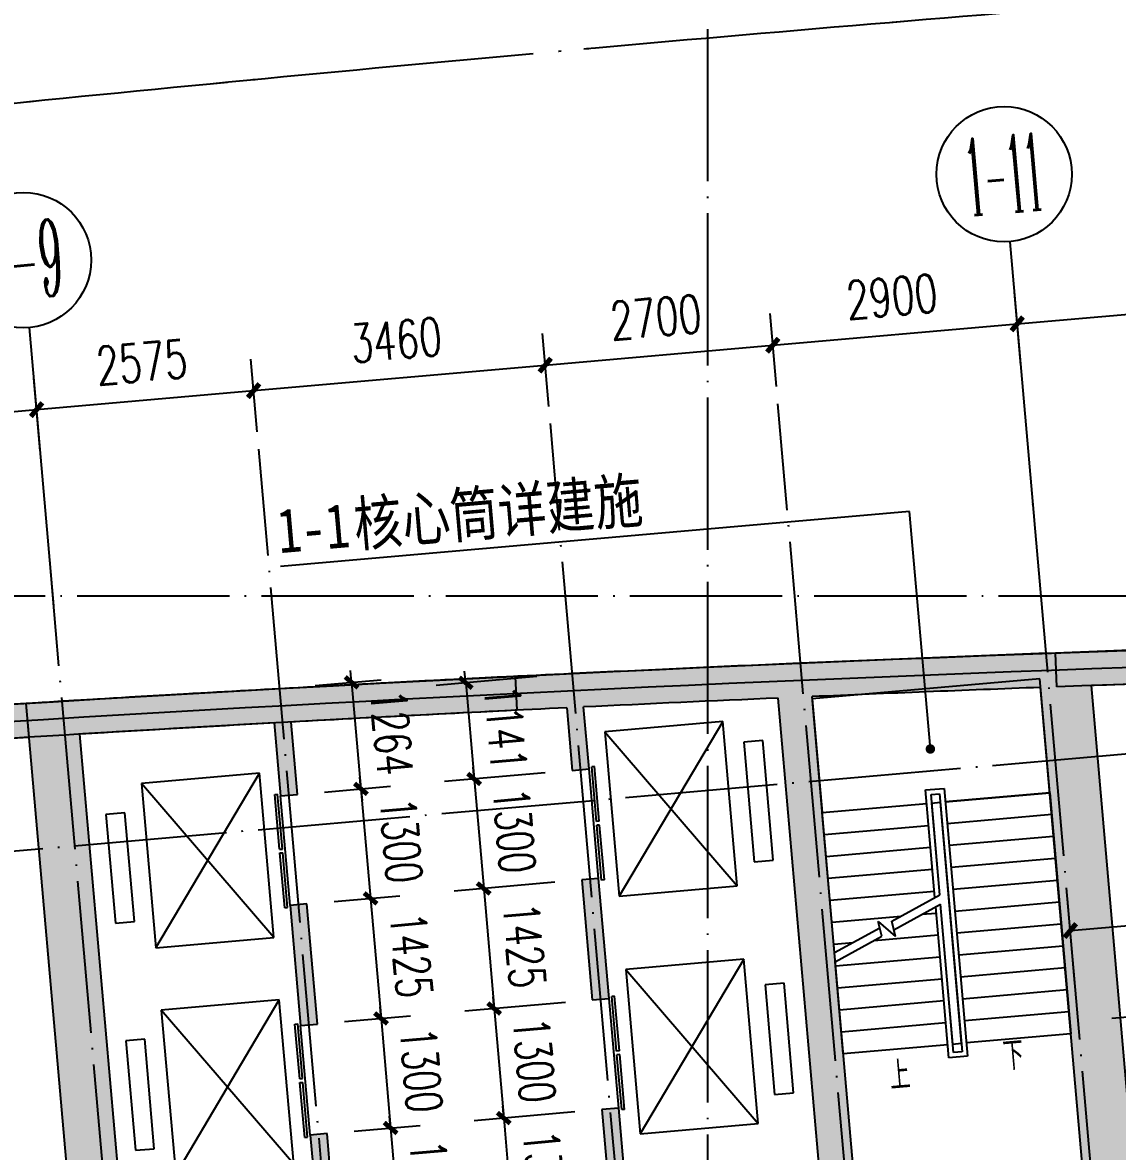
# Model space of a CAD drawing. Extents: x 246015 to 608740, y -108003 to 88400.
# Drawn here: x 371253 to 384193, y 35972 to 49317 of the extents above; entities that cross this region are included whole.
import ezdxf
from ezdxf.enums import TextEntityAlignment as Align

# ---------------------------------------------------------------- set-up
doc = ezdxf.new("R2010")
doc.units = 0
doc.header["$LTSCALE"] = 3000
doc.header["$MEASUREMENT"] = 0
doc.header["$PDMODE"] = 1
doc.linetypes.add('DOTE', pattern=[2.42, 2, -0.2, 0.02, -0.2])
doc.layers.get('0').update_dxf_attribs({"linetype": 'CONTINUOUS'})
doc.layers.get('DEFPOINTS').update_dxf_attribs({"linetype": 'CONTINUOUS'})
for name, color, linetype in [('AXIS', 3, 'CONTINUOUS'), ('AXIS_TEXT', 7, 'CONTINUOUS'), ('DIM_LEAD', 3, 'CONTINUOUS'), ('DIM_SYMB', 3, 'CONTINUOUS'), ('dote', 1, 'DOTE'), ('PUB_DIM', 3, 'CONTINUOUS'), ('PUB_HATCH', 8, 'CONTINUOUS'), ('PUB_TEXT', 7, 'CONTINUOUS'), ('stair', 2, 'CONTINUOUS'), ('WALL', 9, 'CONTINUOUS'), ('WINDOW', 4, 'CONTINUOUS')]:
    doc.layers.add(name, color=color, linetype=linetype)
doc.layers.add('红线', color=7, linetype='CONTINUOUS', true_color=0xe0150b)
doc.styles.add('-黑体', font='simhei.ttf', dxfattribs={"width": 0.8})
doc.styles.add('_TCH_AXIS', font='COMPLEX', dxfattribs={"bigfont": 'GBCBIG'})
doc.styles.add('_TCH_DIM', font='SIMPLEX', dxfattribs={"bigfont": 'GBCBIG'})
doc.styles.add('COMPLEX', font='COMPLEX')
doc.styles.add('DIM_FONT', font='simplex.shx', dxfattribs={"width": 0.7, "bigfont": 'hztxt.shx'})
doc.dimstyles.new('DIMN140', dxfattribs={"dimscale": 1.4, "dimtxt": 300, "dimasz": 100, "dimexe": 250, "dimexo": 300, "dimgap": 150, "dimtad": 1, "dimdec": 0, "dimzin": 0, "dimdsep": 46, "dimtxsty": 'DIM_FONT', "dimblk": 'ARCHTICK', "dimcen": 0.09, "dimclrt": 7, "dimazin": 2, "dimtfac": 1, "dimtdec": 0, "dimtix": 1, "dimtmove": 2, "dimatfit": 3, "dimfxl": 0, "dimtolj": 1, "dimtzin": 0, "dimarcsym": 0})
doc.dimstyles.new('DIMN150', dxfattribs={"dimscale": 1.5, "dimtxt": 300, "dimasz": 100, "dimexe": 250, "dimexo": 300, "dimgap": 150, "dimtad": 1, "dimdec": 0, "dimzin": 0, "dimdsep": 46, "dimtxsty": 'DIM_FONT', "dimblk": 'ARCHTICK', "dimcen": 0.09, "dimclrt": 7, "dimazin": 2, "dimtfac": 1, "dimtdec": 0, "dimtix": 1, "dimtmove": 2, "dimatfit": 3, "dimfxl": 0, "dimtolj": 1, "dimtzin": 0, "dimarcsym": 0})

# ---------------------------------------------------------------- blocks, each defined once
blk = doc.blocks.new('$TCHSYS$LDOR22D')
for p, q in [((-0.517, 0.833), (-0.017, 0.833)), ((-0.517, 0.833), (-0.517, 0.667)), ((-0.017, 0.833), (-0.017, 0.667)), ((0.017, 0.833), (0.017, 0.667)), ((0.017, 0.833), (0.517, 0.833)), ((0.517, 0.833), (0.517, 0.667)), ((-0.517, 0.667), (-0.017, 0.667)), ((0.017, 0.667), (0.517, 0.667)), ((-0.5, 0.5), (0.5, 0.5))]:
    blk.add_line(p, q)
blk = doc.blocks.new('_ARCHTICK')
at = {"color": 0, "linetype": 'ByBlock', "const_width": 0.4}
blk.add_lwpolyline([(-0.5, -0.5), (0.5, 0.5)], dxfattribs=at)
blk = doc.blocks.new('*D1146')
at = {"layer": 'AXIS', "color": 0, "lineweight": -2}
for p, q in [((41500, 28085), (41500, 28950)), ((50500, 28085), (50500, 28950)), ((41500, 28575), (50500, 28575))]:
    blk.add_line(p, q, dxfattribs=at)
at = {"layer": 'DEFPOINTS', "color": 0}
for p in [(50500, 28575), (41500, 27635), (50500, 27635)]:
    blk.add_point(p, dxfattribs=at)
at = {"layer": 'AXIS', "color": 0, "lineweight": -2, "xscale": 150, "yscale": 150, "zscale": 150, "rotation": 180}
blk.add_blockref('_ARCHTICK', (41500, 28575), dxfattribs=at)
at = {"layer": 'AXIS', "color": 0, "lineweight": -2, "xscale": 150, "yscale": 150, "zscale": 150}
blk.add_blockref('_ARCHTICK', (50500, 28575), dxfattribs=at)
at = {"layer": 'AXIS', "color": 7, "insert": (46000, 29025), "char_height": 450, "attachment_point": 5, "style": 'DIM_FONT'}
blk.add_mtext('\\A1;9000', dxfattribs=at)
blk = doc.blocks.new('*D1147')
at = {"layer": 'AXIS', "color": 0, "lineweight": -2}
for p, q in [((50500, 28085), (50500, 28950)), ((53075, 28085), (53075, 28950)), ((50500, 28575), (53075, 28575))]:
    blk.add_line(p, q, dxfattribs=at)
at = {"layer": 'DEFPOINTS', "color": 0}
for p in [(53075, 28575), (50500, 27635), (53075, 27635)]:
    blk.add_point(p, dxfattribs=at)
at = {"layer": 'AXIS', "color": 0, "lineweight": -2, "xscale": 150, "yscale": 150, "zscale": 150, "rotation": 180}
blk.add_blockref('_ARCHTICK', (50500, 28575), dxfattribs=at)
at = {"layer": 'AXIS', "color": 0, "lineweight": -2, "xscale": 150, "yscale": 150, "zscale": 150}
blk.add_blockref('_ARCHTICK', (53075, 28575), dxfattribs=at)
at = {"layer": 'AXIS', "color": 7, "insert": (51787, 29025), "char_height": 450, "attachment_point": 5, "style": 'DIM_FONT'}
blk.add_mtext('\\A1;2575', dxfattribs=at)
blk = doc.blocks.new('*D1148')
at = {"layer": 'AXIS', "color": 0, "lineweight": -2}
for p, q in [((53075, 28085), (53075, 28950)), ((56535, 28085), (56535, 28950)), ((53075, 28575), (56535, 28575))]:
    blk.add_line(p, q, dxfattribs=at)
at = {"layer": 'DEFPOINTS', "color": 0}
for p in [(56535, 28575), (53075, 27635), (56535, 27635)]:
    blk.add_point(p, dxfattribs=at)
at = {"layer": 'AXIS', "color": 0, "lineweight": -2, "xscale": 150, "yscale": 150, "zscale": 150, "rotation": 180}
blk.add_blockref('_ARCHTICK', (53075, 28575), dxfattribs=at)
at = {"layer": 'AXIS', "color": 0, "lineweight": -2, "xscale": 150, "yscale": 150, "zscale": 150}
blk.add_blockref('_ARCHTICK', (56535, 28575), dxfattribs=at)
at = {"layer": 'AXIS', "color": 7, "insert": (54805, 29025), "char_height": 450, "attachment_point": 5, "style": 'DIM_FONT'}
blk.add_mtext('\\A1;3460', dxfattribs=at)
blk = doc.blocks.new('*D1149')
at = {"layer": 'AXIS', "color": 0, "lineweight": -2}
for p, q in [((56535, 28085), (56535, 28950)), ((59235, 28085), (59235, 28950)), ((56535, 28575), (59235, 28575))]:
    blk.add_line(p, q, dxfattribs=at)
at = {"layer": 'DEFPOINTS', "color": 0}
for p in [(59235, 28575), (56535, 27635), (59235, 27635)]:
    blk.add_point(p, dxfattribs=at)
at = {"layer": 'AXIS', "color": 0, "lineweight": -2, "xscale": 150, "yscale": 150, "zscale": 150, "rotation": 180}
blk.add_blockref('_ARCHTICK', (56535, 28575), dxfattribs=at)
at = {"layer": 'AXIS', "color": 0, "lineweight": -2, "xscale": 150, "yscale": 150, "zscale": 150}
blk.add_blockref('_ARCHTICK', (59235, 28575), dxfattribs=at)
at = {"layer": 'AXIS', "color": 7, "insert": (57885, 29025), "char_height": 450, "attachment_point": 5, "style": 'DIM_FONT'}
blk.add_mtext('\\A1;2700', dxfattribs=at)
blk = doc.blocks.new('*D1150')
at = {"layer": 'AXIS', "color": 0, "lineweight": -2}
for p, q in [((59235, 28085), (59235, 28950)), ((62135, 28085), (62135, 28950)), ((59235, 28575), (62135, 28575))]:
    blk.add_line(p, q, dxfattribs=at)
at = {"layer": 'DEFPOINTS', "color": 0}
for p in [(62135, 28575), (59235, 27635), (62135, 27635)]:
    blk.add_point(p, dxfattribs=at)
at = {"layer": 'AXIS', "color": 0, "lineweight": -2, "xscale": 150, "yscale": 150, "zscale": 150, "rotation": 180}
blk.add_blockref('_ARCHTICK', (59235, 28575), dxfattribs=at)
at = {"layer": 'AXIS', "color": 0, "lineweight": -2, "xscale": 150, "yscale": 150, "zscale": 150}
blk.add_blockref('_ARCHTICK', (62135, 28575), dxfattribs=at)
at = {"layer": 'AXIS', "color": 7, "insert": (60685, 29025), "char_height": 450, "attachment_point": 5, "style": 'DIM_FONT'}
blk.add_mtext('\\A1;2900', dxfattribs=at)
blk = doc.blocks.new('*D1151')
at = {"layer": 'AXIS', "color": 0, "lineweight": -2}
for p, q in [((62135, 28085), (62135, 28950)), ((71600, 28085), (71600, 28950)), ((62135, 28575), (71600, 28575))]:
    blk.add_line(p, q, dxfattribs=at)
at = {"layer": 'DEFPOINTS', "color": 0}
for p in [(71600, 28575), (62135, 27635), (71600, 27635)]:
    blk.add_point(p, dxfattribs=at)
at = {"layer": 'AXIS', "color": 0, "lineweight": -2, "xscale": 150, "yscale": 150, "zscale": 150, "rotation": 180}
blk.add_blockref('_ARCHTICK', (62135, 28575), dxfattribs=at)
at = {"layer": 'AXIS', "color": 0, "lineweight": -2, "xscale": 150, "yscale": 150, "zscale": 150}
blk.add_blockref('_ARCHTICK', (71600, 28575), dxfattribs=at)
at = {"layer": 'AXIS', "color": 7, "insert": (66867, 29025), "char_height": 450, "attachment_point": 5, "style": 'DIM_FONT'}
blk.add_mtext('\\A1;9465', dxfattribs=at)
blk = doc.blocks.new('_AXISO')
blk.add_circle((0, 0), 0.5)
at = {"layer": 'AXIS_TEXT', "style": 'COMPLEX', "width": 1.041667}
blk.add_attdef('A', text='', height=0.56, dxfattribs=at).set_placement((-0.25, -0.28), (0.25, -0.28), align=Align.FIT)
blk = doc.blocks.new('*D154')
at = {"layer": 'DEFPOINTS', "color": 0}
for p in [(378200, 36476), (378320, 35106), (377060, 34996)]:
    blk.add_point(p, dxfattribs=at)
at = {"layer": 'PUB_DIM', "color": 0, "lineweight": -2}
for p, q in [((377782, 36439), (376592, 36335)), ((376940, 36366), (376928, 36505)), ((376940, 36366), (377060, 34996)), ((377901, 35070), (376712, 34966)), ((377060, 34996), (377072, 34857))]:
    blk.add_line(p, q, dxfattribs=at)
at = {"layer": 'PUB_DIM', "color": 0, "lineweight": -2, "xscale": 140, "yscale": 140, "zscale": 140}
for p, rotation in [((376940, 36366), 274.9962912914238), ((377060, 34996), 94.99629129142383)]:
    blk.add_blockref('_ARCHTICK', p, dxfattribs=dict(at, rotation=rotation))
at = {"layer": 'PUB_DIM', "color": 7, "insert": (377419, 35717), "char_height": 420, "attachment_point": 5, "rotation": 274.9963, "style": 'DIM_FONT'}
blk.add_mtext('\\A1;1375', dxfattribs=at)
blk = doc.blocks.new('*D155')
at = {"layer": 'DEFPOINTS', "color": 0}
for p in [(378087, 37771), (378200, 36476), (376940, 36366)]:
    blk.add_point(p, dxfattribs=at)
at = {"layer": 'PUB_DIM', "color": 0, "lineweight": -2}
for p, q in [((376827, 37661), (376815, 37800)), ((377669, 37734), (376479, 37630)), ((376827, 37661), (376940, 36366)), ((377782, 36439), (376592, 36335)), ((376940, 36366), (376953, 36226))]:
    blk.add_line(p, q, dxfattribs=at)
at = {"layer": 'PUB_DIM', "color": 0, "lineweight": -2, "xscale": 140, "yscale": 140, "zscale": 140}
for p, rotation in [((376827, 37661), 274.9962912914233), ((376940, 36366), 94.99629129142333)]:
    blk.add_blockref('_ARCHTICK', p, dxfattribs=dict(at, rotation=rotation))
at = {"layer": 'PUB_DIM', "color": 7, "insert": (377302, 37050), "char_height": 420, "attachment_point": 5, "rotation": 274.9963, "style": 'DIM_FONT'}
blk.add_mtext('\\A1;1300', dxfattribs=at)
blk = doc.blocks.new('*D156')
at = {"layer": 'DEFPOINTS', "color": 0}
for p in [(377963, 39190), (378087, 37771), (376827, 37661)]:
    blk.add_point(p, dxfattribs=at)
at = {"layer": 'PUB_DIM', "color": 0, "lineweight": -2}
for p, q in [((377544, 39154), (376354, 39050)), ((376703, 39080), (376827, 37661)), ((377669, 37734), (376479, 37630))]:
    blk.add_line(p, q, dxfattribs=at)
at = {"layer": 'PUB_DIM', "color": 0, "lineweight": -2, "xscale": 140, "yscale": 140, "zscale": 140}
for p, rotation in [((376703, 39080), 94.99629129142474), ((376827, 37661), 274.9962912914247)]:
    blk.add_blockref('_ARCHTICK', p, dxfattribs=dict(at, rotation=rotation))
at = {"layer": 'PUB_DIM', "color": 7, "insert": (377184, 38407), "char_height": 420, "attachment_point": 5, "rotation": 274.9963, "style": 'DIM_FONT'}
blk.add_mtext('\\A1;1425', dxfattribs=at)
blk = doc.blocks.new('*D157')
at = {"layer": 'DEFPOINTS', "color": 0}
for p in [(377850, 40485), (377963, 39190), (376703, 39080)]:
    blk.add_point(p, dxfattribs=at)
at = {"layer": 'PUB_DIM', "color": 0, "lineweight": -2}
for p, q in [((377431, 40449), (376241, 40345)), ((376590, 40375), (376578, 40515)), ((376590, 40375), (376703, 39080)), ((377544, 39154), (376354, 39050)), ((376703, 39080), (376715, 38941))]:
    blk.add_line(p, q, dxfattribs=at)
at = {"layer": 'PUB_DIM', "color": 0, "lineweight": -2, "xscale": 140, "yscale": 140, "zscale": 140}
for p, rotation in [((376590, 40375), 274.9962912914234), ((376703, 39080), 94.99629129142339)]:
    blk.add_blockref('_ARCHTICK', p, dxfattribs=dict(at, rotation=rotation))
at = {"layer": 'PUB_DIM', "color": 7, "insert": (377065, 39764), "char_height": 420, "attachment_point": 5, "rotation": 274.9963, "style": 'DIM_FONT'}
blk.add_mtext('\\A1;1300', dxfattribs=at)
blk = doc.blocks.new('*D158')
at = {"layer": 'DEFPOINTS', "color": 0}
for p in [(377750, 41622), (377850, 40485), (376590, 40375)]:
    blk.add_point(p, dxfattribs=at)
at = {"layer": 'PUB_DIM', "color": 0, "lineweight": -2}
for p, q in [((376491, 41512), (376478, 41651)), ((377332, 41585), (376142, 41481)), ((376491, 41512), (376590, 40375)), ((377431, 40449), (376241, 40345)), ((376590, 40375), (376602, 40236))]:
    blk.add_line(p, q, dxfattribs=at)
at = {"layer": 'PUB_DIM', "color": 0, "lineweight": -2, "xscale": 140, "yscale": 140, "zscale": 140}
for p, rotation in [((376491, 41512), 274.9962912914227), ((376590, 40375), 94.99629129142271)]:
    blk.add_blockref('_ARCHTICK', p, dxfattribs=dict(at, rotation=rotation))
at = {"layer": 'PUB_DIM', "color": 7, "insert": (376959, 40980), "char_height": 420, "attachment_point": 5, "rotation": 274.9963, "style": 'DIM_FONT'}
blk.add_mtext('\\A1;1141', dxfattribs=at)
blk = doc.blocks.new('*D164')
at = {"layer": 'DEFPOINTS', "color": 0}
for p in [(374753, 36174), (375723, 34879), (374873, 34805)]:
    blk.add_point(p, dxfattribs=at)
at = {"layer": 'PUB_DIM', "color": 0, "lineweight": -2}
for p, q in [((375603, 36249), (375591, 36388)), ((375171, 36211), (375952, 36279)), ((375603, 36249), (375723, 34879)), ((375291, 34841), (376072, 34910)), ((375723, 34879), (375735, 34740))]:
    blk.add_line(p, q, dxfattribs=at)
at = {"layer": 'PUB_DIM', "color": 0, "lineweight": -2, "xscale": 140, "yscale": 140, "zscale": 140}
for p, rotation in [((375603, 36249), 275.0003271632233), ((375723, 34879), 95.00032716322326)]:
    blk.add_blockref('_ARCHTICK', p, dxfattribs=dict(at, rotation=rotation))
at = {"layer": 'PUB_DIM', "color": 7, "insert": (376081, 35600), "char_height": 420, "attachment_point": 5, "rotation": 275.0003, "style": 'DIM_FONT'}
blk.add_mtext('\\A1;1375', dxfattribs=at)
blk = doc.blocks.new('*D165')
at = {"layer": 'DEFPOINTS', "color": 0}
for p in [(374640, 37469), (374753, 36174), (375603, 36249)]:
    blk.add_point(p, dxfattribs=at)
at = {"layer": 'PUB_DIM', "color": 0, "lineweight": -2}
for p, q in [((375490, 37544), (375478, 37683)), ((375058, 37506), (375838, 37574)), ((375490, 37544), (375603, 36249)), ((375171, 36211), (375952, 36279)), ((375603, 36249), (375615, 36109))]:
    blk.add_line(p, q, dxfattribs=at)
at = {"layer": 'PUB_DIM', "color": 0, "lineweight": -2, "xscale": 140, "yscale": 140, "zscale": 140}
for p, rotation in [((375490, 37544), 275.0003271632246), ((375603, 36249), 95.00032716322458)]:
    blk.add_blockref('_ARCHTICK', p, dxfattribs=dict(at, rotation=rotation))
at = {"layer": 'PUB_DIM', "color": 7, "insert": (375965, 36933), "char_height": 420, "attachment_point": 5, "rotation": 275.0003, "style": 'DIM_FONT'}
blk.add_mtext('\\A1;1300', dxfattribs=at)
blk = doc.blocks.new('*D166')
at = {"layer": 'DEFPOINTS', "color": 0}
for p in [(374515, 38889), (375490, 37544), (374640, 37469)]:
    blk.add_point(p, dxfattribs=at)
at = {"layer": 'PUB_DIM', "color": 0, "lineweight": -2}
for p, q in [((374934, 38925), (375714, 38994)), ((375366, 38963), (375490, 37544)), ((375058, 37506), (375838, 37574))]:
    blk.add_line(p, q, dxfattribs=at)
at = {"layer": 'PUB_DIM', "color": 0, "lineweight": -2, "xscale": 140, "yscale": 140, "zscale": 140}
for p, rotation in [((375366, 38963), 95.00032716322265), ((375490, 37544), 275.0003271632227)]:
    blk.add_blockref('_ARCHTICK', p, dxfattribs=dict(at, rotation=rotation))
at = {"layer": 'PUB_DIM', "color": 7, "insert": (375846, 38290), "char_height": 420, "attachment_point": 5, "rotation": 275.0003, "style": 'DIM_FONT'}
blk.add_mtext('\\A1;1425', dxfattribs=at)
blk = doc.blocks.new('*D167')
at = {"layer": 'DEFPOINTS', "color": 0}
for p in [(374402, 40184), (374515, 38889), (375366, 38963)]:
    blk.add_point(p, dxfattribs=at)
at = {"layer": 'PUB_DIM', "color": 0, "lineweight": -2}
for p, q in [((375252, 40258), (375240, 40398)), ((374820, 40220), (375601, 40289)), ((375252, 40258), (375366, 38963)), ((374934, 38925), (375714, 38994)), ((375366, 38963), (375378, 38824))]:
    blk.add_line(p, q, dxfattribs=at)
at = {"layer": 'PUB_DIM', "color": 0, "lineweight": -2, "xscale": 140, "yscale": 140, "zscale": 140}
for p, rotation in [((375252, 40258), 275.0003271632251), ((375366, 38963), 95.0003271632251)]:
    blk.add_blockref('_ARCHTICK', p, dxfattribs=dict(at, rotation=rotation))
at = {"layer": 'PUB_DIM', "color": 7, "insert": (375727, 39647), "char_height": 420, "attachment_point": 5, "rotation": 275.0003, "style": 'DIM_FONT'}
blk.add_mtext('\\A1;1300', dxfattribs=at)
blk = doc.blocks.new('*D168')
at = {"layer": 'DEFPOINTS', "color": 0}
for p in [(374292, 41443), (374402, 40184), (375252, 40258)]:
    blk.add_point(p, dxfattribs=at)
at = {"layer": 'PUB_DIM', "color": 0, "lineweight": -2}
for p, q in [((375142, 41517), (375130, 41657)), ((374710, 41480), (375491, 41548)), ((375142, 41517), (375252, 40258)), ((374820, 40220), (375601, 40289)), ((375252, 40258), (375265, 40119))]:
    blk.add_line(p, q, dxfattribs=at)
at = {"layer": 'PUB_DIM', "color": 0, "lineweight": -2, "xscale": 140, "yscale": 140, "zscale": 140}
for p, rotation in [((375142, 41517), 275.0003271632235), ((375252, 40258), 95.00032716322346)]:
    blk.add_blockref('_ARCHTICK', p, dxfattribs=dict(at, rotation=rotation))
at = {"layer": 'PUB_DIM', "color": 7, "insert": (375616, 40924), "char_height": 420, "attachment_point": 5, "rotation": 275.0003, "style": 'DIM_FONT'}
blk.add_mtext('\\A1;1264', dxfattribs=at)
blk = doc.blocks.new('*D1034')
at = {"layer": 'DEFPOINTS', "color": 0}
for p in [(386989, 38877), (387083, 37805), (383730, 37512)]:
    blk.add_point(p, dxfattribs=at)
at = {"layer": 'PUB_DIM', "color": 0, "lineweight": -2}
for p, q in [((387043, 38254), (386956, 39250)), ((383691, 37960), (383604, 38957)), ((383637, 38583), (386989, 38877))]:
    blk.add_line(p, q, dxfattribs=at)
at = {"layer": 'PUB_DIM', "color": 0, "lineweight": -2, "xscale": 150, "yscale": 150, "zscale": 150}
for p, rotation in [((386989, 38877), 5.000327163223652), ((383637, 38583), 185.0003271632237)]:
    blk.add_blockref('_ARCHTICK', p, dxfattribs=dict(at, rotation=rotation))
at = {"layer": 'PUB_DIM', "color": 7, "insert": (385274, 39178), "char_height": 450, "attachment_point": 5, "rotation": 5.0003, "style": 'DIM_FONT'}
blk.add_mtext('\\A1;3365', dxfattribs=at)
blk = doc.blocks.new('1-1')
at = {"layer": 'PUB_HATCH'}
h = blk.add_hatch(color=256, dxfattribs=at)
edge = h.paths.add_edge_path()
edge.add_line((50075, 24724.8), (50075, 25124.9))
edge.add_arc((36748.6, -482029.4), 507329.3, 88.494796, 91.473821)
edge.add_line((23700, 25132.1), (23700, 24732))
edge.add_arc((31095.7, -225618.8), 250460, 90.108613, 91.692107, ccw=False)
edge.add_line((30620.9, 24840.8), (31829.5, 23632.2))
edge.add_line((31829.5, 23632.2), (33170.9, 23632.2))
edge.add_line((33170.9, 23632.2), (34414.3, 24875.6))
edge.add_arc((36890.4, -101270.1), 126170, 88.775828, 91.124499, ccw=False)
edge.add_line((39586, 24871.1), (40829.4, 23627.7))
edge.add_line((40829.4, 23627.7), (42170.8, 23627.7))
edge.add_line((42170.8, 23627.7), (43379.4, 24836.3))
edge.add_arc((42517.1, -228046.8), 252884.6, 88.28735, 89.804627, ccw=False)
for points in [[(50475, 16350.2), (50675, 16450.2), (50675, 24708.6), (50075, 25124.9), (50075, 16350.2)], [(53076.9, 24770.3), (53081.2, 25037, 0.001482), (50075, 25124.9), (50675, 24708.6, -0.0011347), (52974.8, 24640.2)], [(56537.4, 24647), (56542.6, 24913.7, 0.0017068), (53081.2, 25037), (53076.9, 24770.3), (53174.8, 24633.8, -0.0016087), (56434.8, 24517.6)], [(59137.7, 24538.7), (59143.6, 24805.4, 0.0012828), (56542.6, 24913.7), (56537.4, 24647), (56634.8, 24509.8, -0.0011353), (58934.8, 24414.2)], [(52974.8, 24640.2), (52974.8, 23775), (53174.8, 23775), (53174.8, 24633.8), (53076.9, 24770.3)], [(62305, 24388.8), (62245.1, 24658.9, 0.00153), (59143.6, 24805.4), (59137.7, 24538.7), (59334.8, 24396.5, -0.0013331), (62035, 24268.9)], [(56434.8, 24517.6), (56434.8, 23775), (56634.8, 23775), (56634.8, 24509.8), (56537.4, 24647)], [(71000, 23741.5), (71000, 24050), (72199.4, 24050), (72200.1, 24059.8, 0.0049146), (62245.1, 24658.9), (62305, 24388.8), (62635, 24238.6, -0.0041327)], [(59068.3, 16350.2), (59335, 16350.2), (59334.8, 24396.5), (59137.7, 24538.7), (58934.8, 24414.2), (58934.9, 16450.2)], [(62035, 13850), (62635, 13350), (62635, 24238.6), (62305, 24388.8), (62035, 24268.9)], [(53174.9, 21050.2), (53174.8, 22475), (52974.8, 22475), (52974.9, 21050.2)], [(56634.9, 21050.2), (56634.8, 22475), (56434.8, 22475), (56434.9, 21050.2)], [(53174.9, 18375.2), (53174.9, 19750.2), (52974.9, 19750.2), (52974.9, 18375.2)], [(56634.9, 18375.2), (56634.9, 19750.2), (56434.9, 19750.2), (56434.9, 18375.2)]]:
    blk.add_hatch(color=256, dxfattribs=at).paths.add_polyline_path(points)
at = {"layer": 'AXIS'}
for p, q in [((50500, 26246.3), (50500, 29550.1)), ((62135, 26246.3), (62135, 29550.1))]:
    blk.add_line(p, q, dxfattribs=at)
at = {"layer": 'DIM_SYMB'}
for points in [[(61310, 20242.3, 0, 0, 0), (61310, 23782.3, 0, 0, 0), (59960, 23782.3, 0, 0, 0), (59960, 22222.3, 80, 0, 0), (59960, 21922.3, 0, 0, 0)], [(59960, 20129.5, 0, 0, 0), (59960, 21229.5, 80, 0, 0), (59960, 21529.5, 0, 0, 0)]]:
    blk.add_lwpolyline(points, format="xyseb", dxfattribs=at)
at = {"layer": 'dote', "ltscale": 0.3}
for p, q in [((53075, 13550, 0), (53075, 27881.6, 0)), ((56535, 13550, 0), (56535, 27881.6, 0)), ((59235, 13550, 0), (59235, 27881.6, 0)), ((50500, -600), (50500, 26793.9, 0)), ((62135, 13550, 0), (62135, 26446.3, 0)), ((-1773, 23400, 0), (74978.6, 23400, 0))]:
    blk.add_line(p, q, dxfattribs=at)
at = {"layer": 'dote', "linetype": 'Continuous', "elevation": 0}
blk.add_lwpolyline([(11150.1, 24453.5, -0.0301177), (72186.1, 23860.3, -0.0301177)], format="xyb", dxfattribs=at)
at = {"layer": 'stair'}
for p, q in [((62035, 24370), (59335, 24370)), ((59335, 24370), (59335, 23020)), ((62035, 23020), (62035, 24370)), ((58260, 24195.3, 0), (56860, 24195.3, 0)), ((56860, 24195.3, 0), (56860, 22245.3, 0)), ((58260, 24195.3, 0), (56860, 22245.3, 0)), ((56860, 24195.3, 0), (58260, 22245.3, 0)), ((58260, 22245.3, 0), (58260, 24195.3, 0)), ((52750, 24064.2, 0), (51350, 24064.2, 0)), ((51350, 24064.2, 0), (51350, 22114.2, 0)), ((51350, 22114.2, 0), (52750, 24064.2, 0)), ((52750, 22114.2, 0), (51350, 24064.2, 0)), ((52750, 22114.2, 0), (52750, 24064.2, 0)), ((58710, 23930.4, 0), (58485, 23930.4, 0)), ((58485, 23930.4, 0), (58485, 22510.3, 0)), ((58710, 22510.3, 0), (58710, 23930.4, 0)), ((51125, 23733.7, 0), (50900, 23733.7, 0)), ((50900, 23733.7, 0), (50900, 22444.7, 0)), ((51125, 22444.7, 0), (51125, 23733.7, 0)), ((60575, 21904.2), (60575, 23180)), ((60575, 23180), (60795, 23180)), ((60635, 21930.6), (60635, 23120)), ((60635, 23120), (60735, 23120)), ((60735, 23120), (60735, 20060)), ((60795, 23180), (60795, 20000)), ((59335, 21358.6), (59335, 23020)), ((59335, 23020), (60575, 23020)), ((59335, 23020), (60575, 23020)), ((60635, 21930.6), (60635, 23020)), ((60635, 23020), (60735, 23020)), ((60735, 23020), (60735, 20160)), ((62035, 23020), (60795, 23020)), ((60795, 23020), (62035, 23020)), ((62035, 23020), (62035, 20160)), ((59335, 22760), (60575, 22760)), ((62035, 22760), (60795, 22760)), ((50900, 22444.7, 0), (51125, 22444.7, 0)), ((58485, 22510.3, 0), (58710, 22510.3, 0)), ((59335, 22500), (60575, 22500)), ((62035, 22500), (60795, 22500)), ((56860, 22245.3, 0), (58260, 22245.3, 0)), ((59335, 22240), (60575, 22240)), ((62035, 22240), (60795, 22240)), ((51350, 22114.2, 0), (52750, 22114.2, 0)), ((59335, 21980), (60575, 21980)), ((60041.1, 21669.3), (60635, 21930.6)), ((62035, 21980), (60795, 21980)), ((60056.8, 21567), (60635, 21821.4)), ((60575, 20000), (60575, 21795)), ((60635, 20160), (60635, 21821.4)), ((60635, 20060), (60635, 21821.4)), ((59335, 21720), (60156.3, 21720)), ((59910.6, 21502.7), (59883.5, 21679)), ((59883.5, 21679), (60069.5, 21484.7)), ((60069.5, 21484.7), (60041.1, 21669.3)), ((60404.6, 21720), (60575, 21720)), ((62035, 21720), (60795, 21720)), ((59335, 21358.6), (59894.9, 21605)), ((59335, 21249.4), (59910.6, 21502.7)), ((52750, 21375.2, 0), (51350, 21375.2, 0)), ((51350, 21375.2, 0), (51350, 19425.2, 0)), ((51350, 19425.2, 0), (52750, 21375.2, 0)), ((52750, 19425.2, 0), (51350, 21375.2, 0)), ((52750, 19425.2, 0), (52750, 21375.2, 0)), ((58260, 21375.2, 0), (56860, 21375.2, 0)), ((56860, 21375.2, 0), (56860, 19425.2, 0)), ((58260, 21375.2, 0), (56860, 19425.2, 0)), ((56860, 21375.2, 0), (58260, 19425.2, 0)), ((58260, 19425.2, 0), (58260, 21375.2, 0)), ((59335, 21460), (59565.4, 21460)), ((59813.7, 21460), (60575, 21460)), ((62035, 21460), (60795, 21460)), ((59335, 20160), (59335, 21249.4)), ((59335, 21200), (60575, 21200)), ((62035, 21200), (60795, 21200)), ((51125, 21050.2, 0), (50900, 21050.2, 0)), ((50900, 21050.2, 0), (50900, 19750.2, 0)), ((51125, 19750.2, 0), (51125, 21050.2, 0)), ((58710, 21050.2, 0), (58485, 21050.2, 0)), ((58485, 21050.2, 0), (58485, 19750.2, 0)), ((58710, 19750.2, 0), (58710, 21050.2, 0)), ((59335, 20940), (60575, 20940)), ((62035, 20940), (60795, 20940)), ((59335, 20680), (60575, 20680)), ((62035, 20680), (60795, 20680)), ((59335, 20420), (60575, 20420)), ((62035, 20420), (60795, 20420)), ((59335, 20160), (60575, 20160)), ((60635, 20160), (60735, 20160)), ((62035, 20160), (60795, 20160)), ((60735, 20060), (60635, 20060)), ((60795, 20000), (60575, 20000)), ((50900, 19750.2, 0), (51125, 19750.2, 0)), ((58485, 19750.2, 0), (58710, 19750.2, 0)), ((56860, 19425.2, 0), (58260, 19425.2, 0))]:
    blk.add_line(p, q, dxfattribs=at)
at = {"layer": 'WALL'}
for p, q in [((50075, 16350.2), (50075, 25124.9)), ((50675, 16450.2), (50675, 24708.6)), ((52974.8, 24640.2), (52974.8, 23775)), ((53174.8, 23775), (53174.8, 24633.8)), ((56434.8, 24517.6), (56434.8, 23775)), ((56634.8, 23775), (56634.8, 24509.8)), ((58934.9, 16450.2), (58934.8, 24414.2)), ((59335, 16350.2), (59334.8, 24396.5)), ((62035, 13850), (62035, 24268.9)), ((62635, 13350), (62635, 24238.6)), ((52974.8, 23775), (53174.8, 23775)), ((56434.8, 23775), (56634.8, 23775)), ((53174.8, 22475), (52974.8, 22475)), ((52974.8, 22475), (52974.9, 21050.2)), ((53174.9, 21050.2), (53174.8, 22475)), ((56634.8, 22475), (56434.8, 22475)), ((56434.8, 22475), (56434.9, 21050.2)), ((56634.9, 21050.2), (56634.8, 22475)), ((52974.9, 21050.2), (53174.9, 21050.2)), ((56434.9, 21050.2), (56634.9, 21050.2)), ((53174.9, 19750.2), (52974.9, 19750.2)), ((52974.9, 19750.2), (52974.9, 18375.2)), ((53174.9, 18375.2), (53174.9, 19750.2)), ((56634.9, 19750.2), (56434.9, 19750.2)), ((56434.9, 19750.2), (56434.9, 18375.2)), ((56634.9, 18375.2), (56634.9, 19750.2))]:
    blk.add_line(p, q, dxfattribs=at)
at = {"layer": 'WALL', "elevation": 0}
blk.add_lwpolyline([(50075, 24724.8), (50075, 25124.9, 0.0129992), (23700, 25132.1), (23700, 24732, -0.0069094), (30620.9, 24840.8), (31829.5, 23632.2), (33170.9, 23632.2), (34414.3, 24875.6, -0.0102484), (39586, 24871.1), (40829.4, 23627.7), (42170.8, 23627.7), (43379.4, 24836.3, -0.0066205), (50075, 24724.8, -66.9039273)], format="xyb", dxfattribs=at)
at = {"layer": 'WALL'}
for radius, start, end in [(507329.3, 88.155139, 88.494796), (507329.3, 87.763977, 88.155139), (507329.3, 87.469974, 87.763977), (506929.3, 88.165719, 88.425769), (507329.3, 87.119318, 87.469974), (506929.3, 87.774405, 88.143102), (507329.3, 85.992982, 87.119318), (506929.3, 87.491601, 87.751783), (506929.3, 87.140814, 87.446347), (506929.3, 86.125778, 87.072912)]:
    blk.add_arc((36748.6, -482029.4), radius, start, end, dxfattribs=at)
at = {"layer": 'AXIS'}
ref = blk.add_blockref('_AXISO', (50500, 30350.1), dxfattribs=dict(at, xscale=1600, yscale=1600, zscale=1600))
ref.add_attrib('A', '1-9', dxfattribs={"layer": 'AXIS_TEXT', "height": 905.1, "style": '_TCH_AXIS', "width": 0.381818}).set_placement((50047.5, 29897.5), (50952.5, 29897.5), align=Align.FIT)
ref = blk.add_blockref('_AXISO', (62135, 30350.1), dxfattribs=dict(at, xscale=1600, yscale=1600, zscale=1600))
ref.add_attrib('A', '1-11', dxfattribs={"layer": 'AXIS_TEXT', "height": 905.1, "style": '_TCH_AXIS', "width": 0.323077}).set_placement((61682.5, 29897.5), (62587.5, 29897.5), align=Align.FIT)
at = {"layer": 'WINDOW', "xscale": 1300, "zscale": 1300}
for p, yscale, rotation in [((53074.8, 23125), 200, 90.0010857752498), ((56534.8, 23125), -200, 90.00108577534255), ((53074.9, 20400.2), 200, 90.0010857752498), ((56534.9, 20400.2), -200, 90.00108577534255)]:
    blk.add_blockref('$TCHSYS$LDOR22D', p, dxfattribs=dict(at, yscale=yscale, rotation=rotation))
at = {"layer": 'PUB_TEXT', "style": '_TCH_DIM'}
for s, p in [('上', (59855.7, 19679.5, 0)), ('下', (61215.1, 19792.3, 0))]:
    blk.add_text(s, height=337.6, dxfattribs=at).set_placement(p)
at = {"layer": 'AXIS'}
for p1, p2, picture, middle in [((41500, 27634.7), (50500, 27634.7), '*D1146', (46000, 29025.4)), ((50500, 27634.7), (53075, 27634.7), '*D1147', (51787.5, 29025.4)), ((53075, 27634.7), (56535, 27634.7), '*D1148', (54805, 29025.4)), ((56535, 27634.7), (59235, 27634.7), '*D1149', (57885, 29025.4)), ((59235, 27634.7), (62135, 27634.7), '*D1150', (60685, 29025.4)), ((62135, 27634.7), (71600, 27634.7), '*D1151', (66867.5, 29025.4))]:
    dim = blk.add_aligned_dim(p1=p1, p2=p2, distance=940.8, dimstyle='DIMN150', dxfattribs=at)
    dim.commit()
    dim.dimension.update_dxf_attribs({"geometry": picture, "text_midpoint": middle})

msp = doc.modelspace()

# ---------------------------------------------------------------- hatches: boundary and pattern name
at = {"layer": 'PUB_HATCH'}
for points in [[(392876.4, 42124.9, 0.0046402), (383463, 41864), (383477.8, 41464.3, -0.0046402), (392883.7, 41725)], [(377077.9, 41587.4, 0.0067581), (363390.4, 40722.5), (363421, 40323.7, -0.0067581), (377097.8, 41187.9)]]:
    msp.add_hatch(color=256, dxfattribs=at).paths.add_polyline_path(points)

# ---------------------------------------------------------------- linework, layer by layer
at = {"layer": 'DIM_LEAD'}
for p, q in [((381736.7, 43537.1), (374300.5, 42886.5)), ((381982.4, 40729.2), (381736.7, 43537.1))]:
    msp.add_line(p, q, dxfattribs=at)
at = {"layer": 'DIM_LEAD', "const_width": 56}
msp.add_lwpolyline([(381987.2, 40701.6, 1), (381977.5, 40756.8, 1)], format="xyb", close=True, dxfattribs=at)
at = {"layer": 'dote', "ltscale": 0.3}
for p, q in [((379353.9, -81061.4), (379353.9, 53538.6)), ((295667.9, 42538.6), (554353.9, 42538.6))]:
    msp.add_line(p, q, dxfattribs=at)
at = {"layer": 'dote'}
msp.add_line((384128.9, 37546.9), (392808, 38306.3), dxfattribs=at)
at = {"layer": 'stair'}
msp.add_lwpolyline([(299553.9, 3467.8), (299553.9, 28838.6), (316453.9, 28838.6), (316453.9, 27409.7), (323493.1, 28025.5), (322800.2, 35945.3, -0.0349916), (393128.8, 42129.1), (393066.7, 42838.6), (467189.2, 42838.6), (467163, 42538.6), (467127.7, 42135.3, -0.0358539), (537955.2, 35916.1), (536854.9, 23339.1), (538648, 23182.2), (537798.3, 13438.6), (553653.9, 13438.6), (553653.9, -20761.4), (454653.9, -20761.4), (454653.9, -29761.4), (393186.2, -29761.4), (325560.9, -48546.2), (299553.9, 3467.8)], format="xyb", close=True, dxfattribs=at)
at = {"layer": 'WALL'}
for p, q in [((383477.8, 41464.3), (383463, 41864)), ((377097.8, 41187.9), (377077.9, 41587.4))]:
    msp.add_line(p, q, dxfattribs=at)
for radius, start, end in [(507370, 91.0561, 92.11955), (506970, 91.0561, 92.11955), (507370, 92.841273, 94.3901), (506970, 92.841273, 94.3901)]:
    msp.add_arc((402227.9, -465158.9), radius, start, end, dxfattribs=at)
at = {"layer": '红线', "linetype": 'DOTE'}
msp.add_lwpolyline([(321625.8, 41313.5), (283782, 20451.8), (327022.4, -69761.6, -0.1186699), (571935, -34205), (582107, -28597.6), (543576.1, 41298.8, 0.0913964), (321625.8, 41313.5)], format="xyb", dxfattribs=at)
at = {"layer": '红线', "color": 31, "linetype": 'DOTE', "ltscale": 0.5}
msp.add_lwpolyline([(321625.8, 41313.5), (283782, 20451.8), (327022.4, -69761.6, -0.1186699), (571935, -34205), (582107, -28597.6), (543576.1, 41298.8, 0.0913964), (321625.8, 41313.5)], format="xyb", dxfattribs=at)

# ---------------------------------------------------------------- block references
at = {"layer": 'WALL', "rotation": 5.000000001750998}
msp.add_blockref('1-1', (323601.2, 11873.5), dxfattribs=at)

# ---------------------------------------------------------------- texts
at = {"layer": 'PUB_TEXT', "style": '-黑体', "width": 0.8}
for s, p in [('核心筒详建施', (375190.7, 43122.7)), ('1-1', (374286.8, 43043.6))]:
    msp.add_text(s, height=522.78, rotation=4.99976, dxfattribs=at).set_placement(p)

# ---------------------------------------------------------------- dimensions: what is measured, and where the dimension line sits
at = {"layer": 'PUB_DIM'}
for p1, p2, distance, dimstyle, picture, middle in [((374291.9, 41442.9), (374402.1, 40183.8), 853.5, 'DIMN140', '*D168', (375615.6, 40924.4)), ((377750.3, 41621.7), (377849.6, 40485.4), -1264.5, 'DIMN140', '*D158', (376958.7, 40980)), ((377849.6, 40485.4), (377962.8, 39190.4), -1264.5, 'DIMN140', '*D157', (377064.9, 39764.4)), ((374402.1, 40183.8), (374515.4, 38888.8), 853.5, 'DIMN140', '*D167', (375727.4, 39647.3)), ((383730.5, 37512.1), (387082.7, 37805.4), 1075.3, 'DIMN150', '*D1034', (385273.6, 39178.2)), ((377962.8, 39190.4), (378086.9, 37771), -1264.5, 'DIMN140', '*D156', (377183.6, 38407.1)), ((374515.4, 38888.8), (374639.6, 37469.4), 853.5, 'DIMN140', '*D166', (375846.1, 38290.1)), ((378086.9, 37771), (378200.1, 36475.9), -1264.5, 'DIMN140', '*D155', (377302.3, 37049.9)), ((374639.6, 37469.4), (374752.9, 36174.4), 853.5, 'DIMN140', '*D165', (375964.9, 36932.9)), ((378200.1, 36475.9), (378319.9, 35106.1), -1264.5, 'DIMN140', '*D154', (377418.7, 35717.5)), ((374752.9, 36174.4), (374872.7, 34804.6), 853.5, 'DIMN140', '*D164', (376081.4, 35600.5))]:
    dim = msp.add_aligned_dim(p1=p1, p2=p2, distance=distance, dimstyle=dimstyle, dxfattribs=at)
    dim.commit()
    dim.dimension.update_dxf_attribs({"geometry": picture, "text_midpoint": middle})

doc.saveas('drawing.dxf')
